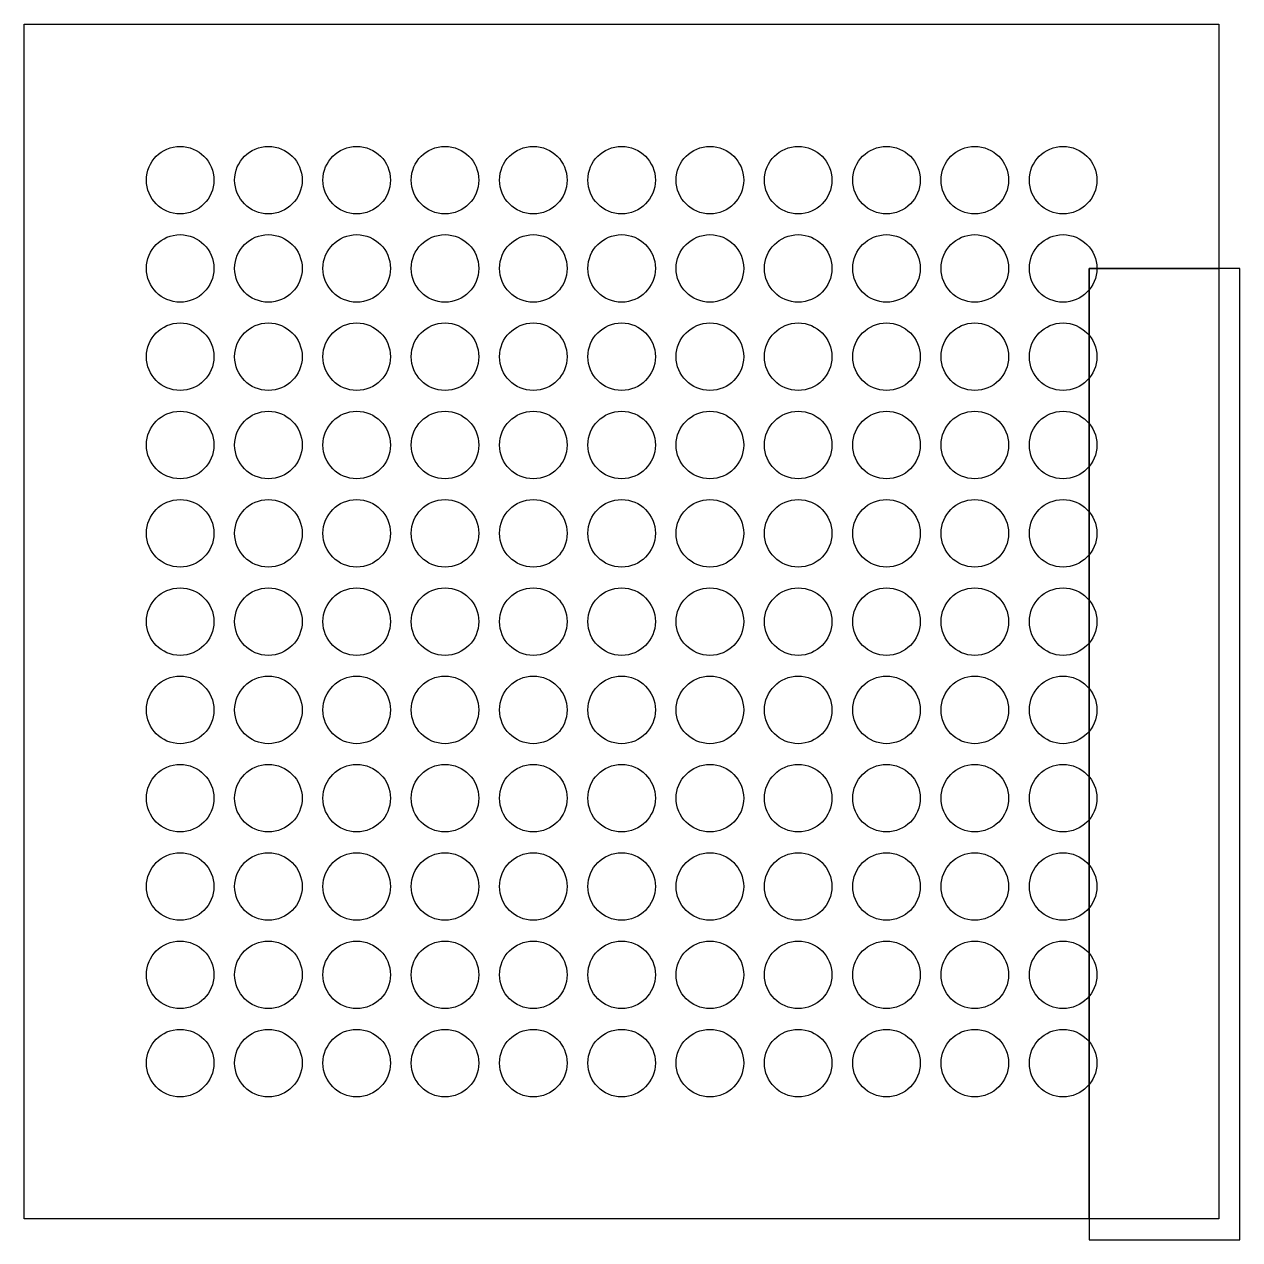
# Model space of a CAD drawing. Header units: millimetres. Extents: x 0 to 234, y -234 to 0.
import ezdxf

# ---------------------------------------------------------------- set-up
doc = ezdxf.new("R2010")
doc.units = ezdxf.units.MM
for name, color, linetype in [('Kontur', 3, 'Continuous'), ('Loecher', 5, 'Continuous'), ('Tasche', 1, 'Continuous')]:
    doc.layers.add(name, color=color, linetype=linetype)

msp = doc.modelspace()

# ---------------------------------------------------------------- linework, layer by layer
msp.add_lwpolyline([(230, -230), (0, -230), (0, 0), (230, 0)], close=True)
at = {"layer": 'Kontur'}
for p, q in [((0, -230), (0, 0)), ((0, 0), (230, 0)), ((230, 0), (230, -47)), ((205, -230), (205, -47)), ((205, -47), (230, -47)), ((205, -230), (0, -230))]:
    msp.add_line(p, q, dxfattribs=at)
at = {"layer": 'Loecher'}
for centre in [(30, -30), (47, -30), (64, -30), (81, -30), (98, -30), (115, -30), (132, -30), (149, -30), (166, -30), (183, -30), (200, -30), (30, -47), (47, -47), (64, -47), (81, -47), (98, -47), (115, -47), (132, -47), (149, -47), (166, -47), (183, -47), (200, -47), (30, -64), (47, -64), (64, -64), (81, -64), (98, -64), (115, -64), (132, -64), (149, -64), (166, -64), (183, -64), (200, -64), (30, -81), (47, -81), (64, -81), (81, -81), (98, -81), (115, -81), (132, -81), (149, -81), (166, -81), (183, -81), (200, -81), (30, -98), (47, -98), (64, -98), (81, -98), (98, -98), (115, -98), (132, -98), (149, -98), (166, -98), (183, -98), (200, -98), (30, -115), (47, -115), (64, -115), (81, -115), (98, -115), (115, -115), (132, -115), (149, -115), (166, -115), (183, -115), (200, -115), (30, -132), (47, -132), (64, -132), (81, -132), (98, -132), (115, -132), (132, -132), (149, -132), (166, -132), (183, -132), (200, -132), (30, -149), (47, -149), (64, -149), (81, -149), (98, -149), (115, -149), (132, -149), (149, -149), (166, -149), (183, -149), (200, -149), (30, -166), (47, -166), (64, -166), (81, -166), (98, -166), (115, -166), (132, -166), (149, -166), (166, -166), (183, -166), (200, -166), (30, -183), (47, -183), (64, -183), (81, -183), (98, -183), (115, -183), (132, -183), (149, -183), (166, -183), (183, -183), (200, -183), (30, -200), (47, -200), (64, -200), (81, -200), (98, -200), (115, -200), (132, -200), (149, -200), (166, -200), (183, -200), (200, -200)]:
    msp.add_circle(centre, 6.5, dxfattribs=at)
at = {"layer": 'Tasche'}
msp.add_lwpolyline([(205, -47), (205, -234), (234, -234), (234, -47)], close=True, dxfattribs=at)

doc.saveas('drawing.dxf')
